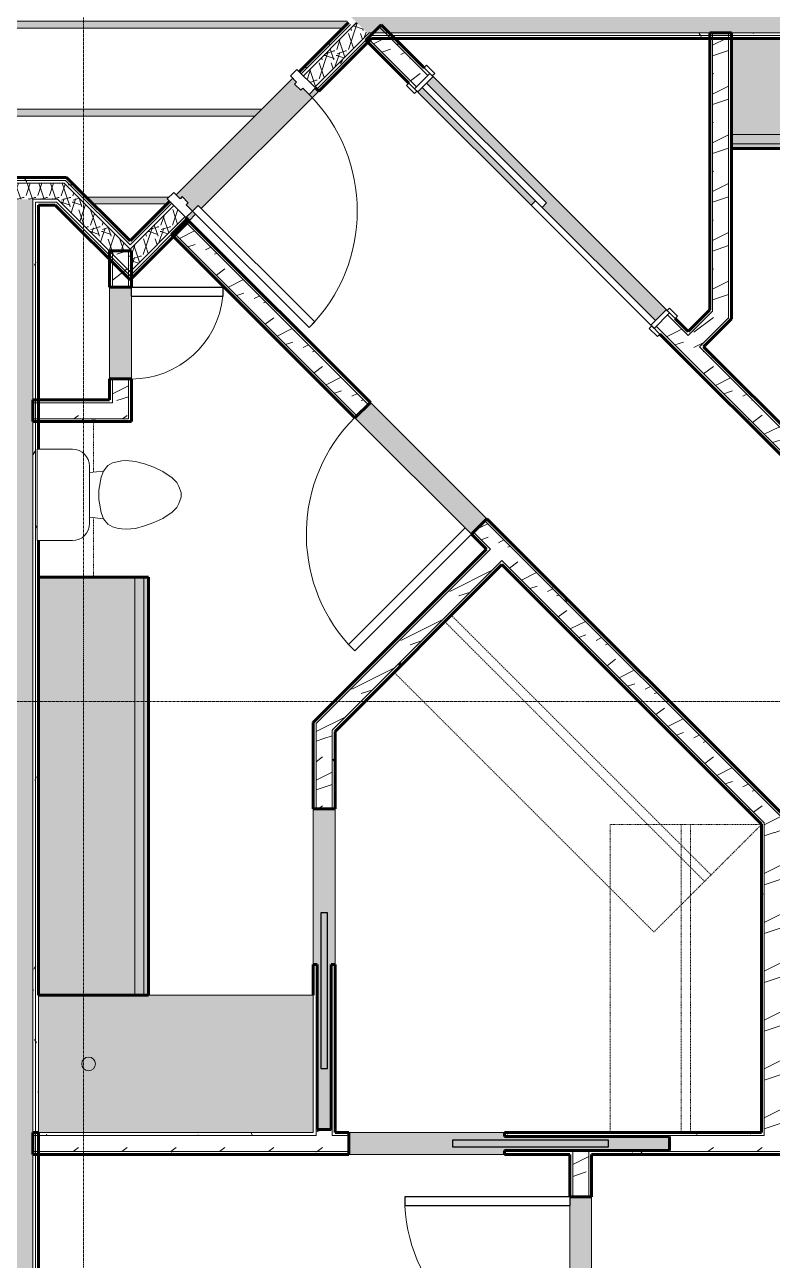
# Model space of a CAD drawing. Header units: inches. Extents: x -4061 to -1937, y 10959 to 12323.
# Drawn here: x -2513.1 to -2349.9, y 11413.1 to 11683 of the extents above; entities that cross this region are included whole.
import ezdxf

# ---------------------------------------------------------------- set-up
doc = ezdxf.new("R2010")
doc.units = ezdxf.units.IN
doc.header["$MEASUREMENT"] = 0
doc.linetypes.add('Dash', pattern=[0.25, 0.125, -0.125])
doc.linetypes.add('Grid Line 1_2_', pattern=[0.875, 0.5, -0.125, 0.125, -0.125])
for name, color, linetype, lineweight in [('0-1', 7, 'Continuous', 5), ('0-2', 250, 'Continuous', 9), ('A-DOOR', 31, 'Continuous', 18), ('A-DOOR-1', 250, 'Continuous', 9), ('A-DOOR-2', 50, 'Continuous', 30), ('A-DOOR-7', 31, 'Continuous', 30), ('A-DOOR-8', 31, 'Continuous', 9), ('A-DOOR-FRAM', 31, 'Continuous', 30), ('A-DOOR-FRAM-1', 50, 'Continuous', 30), ('A-WALL', 113, 'Continuous', 18), ('A-WALL-1', 8, 'Continuous', 5), ('A-WALL-2', 10, 'Continuous', 60), ('A-WALL-3', 7, 'Continuous', 18), ('A-WALL-PATT-1', 250, 'Continuous', 9), ('A-WALL-PATT-2', 55, 'Continuous', 9), ('A-WALL-PATT-6', 111, 'Continuous', 9), ('I-WALL', 2, 'Continuous', 18), ('I-WALL-1', 2, 'Continuous', 5), ('I-WALL-2', 2, 'Continuous', 60), ('P-SANR-FIXT-2', 250, 'Continuous', 9), ('P-SANR-FIXT-3', 53, 'Continuous', 9), ('Q-CASE-1', 53, 'Continuous', 9), ('Q-CASE-2', 10, 'Continuous', 60), ('Q-CASE-3', 250, 'Continuous', 9), ('Q-CASE-HDLN-1', 250, 'Dash', 9), ('S-BEAM', 12, 'Continuous', 9), ('S-GRID-1', 1, 'Grid Line 1_2_', 9)]:
    doc.layers.add(name, color=color, linetype=linetype, lineweight=lineweight)
pattern_1 = [(0, (0, 0), (20.48, 5.12), [0.845, -14.515, 0.845, -14.515, -81.92]), (0, (0, 0), (20.48, 5.12), [-30.72, 0.845, -29.875, 0.845, -14.515, -35.84]), (0, (0, 0), (20.48, 5.12), [-76.8, 0.845, -9.395, 0.845, -24.755]), (120, (7.68, 2.56), (-14.67405, 15.1762003), [0.845, -14.515, 0.845, -14.515, -81.92]), (120, (7.68, 2.56), (-14.67405, 15.1762003), [-30.72, 0.845, -29.875, 0.845, -14.515, -35.84]), (120, (7.68, 2.56), (-14.67405, 15.1762003), [-76.8, 0.845, -9.395, 0.845, -24.755]), (240, (10.24, 12.8), (-5.80595, -20.2962003), [0.845, -14.515, 0.845, -14.515, -81.92]), (240, (10.24, 12.8), (-5.80595, -20.2962003), [-30.72, 0.845, -29.875, 0.845, -14.515, -35.84]), (240, (10.24, 12.8), (-5.80595, -20.2962003), [-76.8, 0.845, -9.395, 0.845, -24.755])]
pattern_2 = [(216.87, (4.265, 10.662), (31.9871619, 21.32545714), [5.331, -47.981]), (206.565, (10.662, 7.464), (-10.662476, -10.6620098), [11.921, -11.921]), (198.435, (10.662, 2.132), (-21.32449365, -10.6625869), [6.744, -26.974])]
pattern_3 = [(161.57, (0.32, 0.32), (-2.560496185, -0.000537386), [0, -18.214, 2.022, 0]), (18.43, (-0.32, 0.32), (-2.560496185, 0.000537386), [0, -18.214, 2.022, 0]), (108.43, (0.32, 0.32), (1.27922091, -6.400876726), [6.07, -14.166]), (71.57, (-0.32, 0.32), (1.27922091, 6.400876726), [6.07, -14.166])]

# ---------------------------------------------------------------- blocks, each defined once
blk = doc.blocks.new('Single-Flush - 36_ x 84_-1372839-ENLARGED RCP - 2ND FLOOR PLAN - EAST')
at = {"layer": 'A-DOOR-1'}
blk.add_arc((18, 2.37), 36.07, 93.1789, 180, dxfattribs=at)
at = {"layer": 'A-DOOR-2'}
for p, q in [((16, 2.37), (16, 38.39)), ((18, 38.39), (16, 38.39)), ((18, 2.37), (18, 38.39)), ((18, 2.37), (16, 2.37))]:
    blk.add_line(p, q, dxfattribs=at)
blk = doc.blocks.new('Pocket_Door_2385 - 34_ x 80_-1722045-ENLARGED RCP - 2ND FLOOR PLAN - EAST')
at = {"layer": 'A-DOOR-2'}
for p, q in [((-39.67, 0.75), (-39.67, -0.75)), ((-5.67, 0.75), (-39.67, 0.75)), ((-5.67, -0.75), (-5.67, 0.75)), ((-39.67, -0.75), (-5.67, -0.75))]:
    blk.add_line(p, q, dxfattribs=at)
blk = doc.blocks.new('Single-Flush - 30_ x 80_ 3-2133775-ENLARGED RCP - 2ND FLOOR PLAN - EAST')
at = {"layer": 'A-DOOR-1'}
blk.add_arc((10, -2.37), 20.07, 180, 264.2799, dxfattribs=at)
at = {"layer": 'A-DOOR-2'}
for p, q in [((8, -2.37), (8, -22.34)), ((10, -2.37), (8, -2.37)), ((10, -2.37), (10, -22.34)), ((10, -22.34), (8, -22.34))]:
    blk.add_line(p, q, dxfattribs=at)
blk = doc.blocks.new('Bath Tub - Maestro - 60_x30_-1352617-ENLARGED RCP - 2ND FLOOR PLAN - EAST')
at = {"layer": 'P-SANR-FIXT-3'}
blk.add_hatch(color=256, dxfattribs=at).paths.add_polyline_path([(21, 0), (60, 0), (60, 30), (0, 30), (0, 0), (18.3, 0)], flags=0)
at = {"layer": 'P-SANR-FIXT-2'}
for p, q in [((0, 0), (0, 30)), ((0, 30), (60, 30)), ((60, 30), (60, 0)), ((60, 0), (0, 0))]:
    blk.add_line(p, q, dxfattribs=at)
for start, end in [(0, 180), (180, 360)]:
    blk.add_arc((10.94, 15), 1.5, start, end, dxfattribs=at)
blk = doc.blocks.new('Toilet-Domestic-3D - Toilet-Domestic-3D-1372870-ENLARGED RCP - 2ND FLOOR PLAN - EAST')
at = {"layer": 'P-SANR-FIXT-2'}
for p, q in [((-3.74, 10), (-2.74, 11)), ((-2.74, 11), (-1.87, 11.5)), ((-1.87, 11.5), (-0.5, 12)), ((-0.5, 12), (0.5, 12)), ((0.5, 12), (1.87, 11.5)), ((1.87, 11.5), (2.74, 11)), ((2.74, 11), (3.74, 10)), ((-5.13, 8), (-3.74, 10)), ((3.74, 10), (5.13, 8)), ((-6.79, 4), (-6.06, 6)), ((-6.06, 6), (-5.13, 8)), ((5.13, 8), (6.06, 6)), ((6.06, 6), (6.79, 4)), ((-7.33, 1.99), (-6.79, 4)), ((6.79, 4), (7.33, 1.99)), ((-7.5, 0), (-7.33, 1.99)), ((7.33, 1.99), (7.5, 0)), ((-7.41, -1), (-7.5, 0)), ((-7.24, -2), (-7.41, -1)), ((-6.97, -3), (-7.24, -2)), ((7.24, -2), (6.97, -3)), ((7.41, -1), (7.24, -2)), ((7.5, 0), (7.41, -1)), ((-6.4, -4), (-6.97, -3)), ((-5.21, -5), (-6.4, -4)), ((-3.84, -5.5), (-5.21, -5)), ((-4.86, -8.02), (-5.21, -5)), ((5.21, -5), (3.84, -5.5)), ((4.86, -8.02), (5.21, -5)), ((6.4, -4), (5.21, -5)), ((6.97, -3), (6.4, -4)), ((6.25, -8.02), (-6.25, -8.02)), ((-1, -6), (-3.84, -5.5)), ((1, -6), (-1, -6)), ((3.84, -5.5), (1, -6)), ((-9.98, -11.75), (-9.98, -19.48)), ((9.98, -19.48), (9.98, -11.75)), ((-9.98, -19.48), (9.98, -19.48))]:
    blk.add_line(p, q, dxfattribs=at)
for centre, start, end in [((-6.25, -11.75), 90, 180), ((6.25, -11.75), 0, 90)]:
    blk.add_arc(centre, 3.73, start, end, dxfattribs=at)
blk = doc.blocks.new('OD_CW_Upper Cabinet - OD_CW_Upper Cabinet-1867009-ENLARGED RCP - 2ND FLOOR PLAN - EAST')
at = {"layer": 'Q-CASE-HDLN-1'}
for p, q in [((0.74, 12), (13.78, 12)), ((23.7, 12), (34.74, 12))]:
    blk.add_line(p, q, dxfattribs=at)
blk = doc.blocks.new('OD_CW_Base Cabinet - OD_CW_Base Cabinet-1953906-ENLARGED RCP - 2ND FLOOR PLAN - EAST')
at = {"layer": 'Q-CASE-1'}
for points in [[(0.74, 3), (92.01, 3), (92.01, 24), (0.74, 24), (0.74, 5.7)], [(0.74, 1), (92.01, 1), (92.01, 3), (0.74, 3)], [(0.74, 1), (0.74, 0), (92.01, 0), (92.01, 1), (1.14, 1)]]:
    blk.add_hatch(color=256, dxfattribs=at).paths.add_polyline_path(points, flags=0)
at = {"layer": 'Q-CASE-2'}
for p, q in [((92.01, 24), (0.74, 24)), ((0.74, 24), (0.74, 0)), ((92.01, 0), (92.01, 24)), ((0.74, 0), (92.01, 0))]:
    blk.add_line(p, q, dxfattribs=at)
at = {"layer": 'Q-CASE-3'}
for p, q in [((0.74, 24), (0.74, 3)), ((0.74, 24), (92.01, 24)), ((92.01, 3), (92.01, 24)), ((0.74, 3), (92.01, 3)), ((92.01, 1), (92.01, 3)), ((0.74, 1), (92.01, 1)), ((0.74, 1), (92.01, 1)), ((0.74, 0), (92.01, 0)), ((92.01, 0), (92.01, 1))]:
    blk.add_line(p, q, dxfattribs=at)
blk = doc.blocks.new('Single-Flush - 36_ x 84_-1372824-ENLARGED RCP - 2ND FLOOR PLAN - EAST')
at = {"layer": 'A-DOOR-1'}
blk.add_arc((18, -2.37), 36.07, 180, 266.8211, dxfattribs=at)
at = {"layer": 'A-DOOR-2'}
for p, q in [((16, -2.37), (16, -38.39)), ((18, -2.37), (16, -2.37)), ((18, -2.37), (18, -38.39)), ((18, -38.39), (16, -38.39))]:
    blk.add_line(p, q, dxfattribs=at)
blk = doc.blocks.new('OD_CW_Closet - OD_CW_Closet-2068594-ENLARGED RCP - 2ND FLOOR PLAN - EAST')
at = {"layer": 'Q-CASE-HDLN-1'}
for p, q in [((80.94, -9.27), (80.94, 23.91)), ((0.74, 8.37), (80.94, 8.37)), ((0.74, 6.37), (80.94, 6.37)), ((0.74, -9.27), (80.94, -9.27))]:
    blk.add_line(p, q, dxfattribs=at)
blk = doc.blocks.new('OD_CW_Closet - OD_CW_Closet-2068562-ENLARGED RCP - 2ND FLOOR PLAN - EAST')
at = {"layer": 'Q-CASE-HDLN-1'}
for p, q in [((0.74, 24), (0.74, -9)), ((0.74, 8.5), (68.04, 8.5)), ((0.74, 6.5), (68.04, 6.5)), ((0.74, -9), (68.04, -9))]:
    blk.add_line(p, q, dxfattribs=at)
blk = doc.blocks.new('FOLDING_SLIDING CLOSET - 72_ x 80_-1372823-ENLARGED RCP - 2ND FLOOR PLAN - EAST')
at = {"layer": 'A-DOOR-1'}
for p, q in [((-36.25, 3), (-38.75, 3)), ((-38.75, 3), (-38.75, 2.25)), ((-36.25, 2.25), (-36.25, 3)), ((38.75, 3), (36.25, 3)), ((36.25, 3), (36.25, 2.25)), ((38.75, 2.25), (38.75, 3)), ((-38.75, 2.25), (-36.25, 2.25)), ((36.25, 2.25), (38.75, 2.25)), ((-36.25, -2.5), (-38.75, -2.5)), ((-38.75, -2.5), (-38.75, -3.25)), ((-36.25, -3.25), (-36.25, -2.5)), ((38.75, -2.5), (36.25, -2.5)), ((36.25, -2.5), (36.25, -3.25)), ((38.75, -3.25), (38.75, -2.5)), ((-38.75, -3.25), (-36.25, -3.25)), ((36.25, -3.25), (38.75, -3.25))]:
    blk.add_line(p, q, dxfattribs=at)
at = {"layer": 'A-DOOR-2'}
for p, q in [((1, 2.25), (-36, 2.25)), ((-36, 2.25), (-36, 0.875)), ((-36, 0.875), (1, 0.875)), ((36, 0.875), (-1, 0.875)), ((-1, 0.875), (-1, -0.5)), ((1, 0.875), (1, 2.25)), ((36, -0.5), (36, 0.875)), ((-1, -0.5), (36, -0.5))]:
    blk.add_line(p, q, dxfattribs=at)
at = {"layer": 'A-DOOR-FRAM-1'}
for p, q in [((-36, 2.25), (-37, 2.25)), ((-37, 2.25), (-37, -2.5)), ((-36, -2.5), (-36, 2.25)), ((36, 2.25), (36, -2.5)), ((37, 2.25), (36, 2.25)), ((37, -2.5), (37, 2.25)), ((-37, -2.5), (-36, -2.5)), ((36, -2.5), (37, -2.5))]:
    blk.add_line(p, q, dxfattribs=at)
blk = doc.blocks.new('OD_CW_Base Cabinet - OD_CW_Base Cabinet-1867076-ENLARGED RCP - 2ND FLOOR PLAN - EAST')
at = {"layer": 'Q-CASE-1'}
for points in [[(53.33, 3), (53.33, 24), (0.74, 24), (0.74, 3), (51.7, 3)], [(51.7, 1), (53.33, 1), (53.33, 3), (0.74, 3), (0.74, 1)], [(51.7, 0), (53.33, 0), (53.33, 1), (0.74, 1), (0.74, 0)]]:
    blk.add_hatch(color=256, dxfattribs=at).paths.add_polyline_path(points, flags=0)
at = {"layer": 'Q-CASE-2'}
for p, q in [((53.33, 24), (0.74, 24)), ((0.74, 24), (0.74, 0)), ((53.33, 0), (53.33, 24)), ((0.74, 0), (53.33, 0))]:
    blk.add_line(p, q, dxfattribs=at)
at = {"layer": 'Q-CASE-3'}
for p, q in [((0.74, 24), (0.74, 3)), ((0.74, 24), (53.33, 24)), ((53.33, 3), (53.33, 24)), ((0.74, 3), (0.74, 1)), ((0.74, 3), (53.33, 3)), ((53.33, 1), (53.33, 3)), ((0.74, 1), (0.74, 0)), ((0.74, 1), (53.33, 1)), ((0.74, 1), (53.33, 1)), ((0.74, 0), (53.33, 0)), ((53.33, 0), (53.33, 1))]:
    blk.add_line(p, q, dxfattribs=at)
blk = doc.blocks.new('CTR - 1st Phase - Unit Layouts_rvt-1-ENLARGED RCP - 2ND FLOOR PLAN - EAST')
at = {"layer": 'A-WALL-1'}
h = blk.add_hatch(color=256, dxfattribs=at)
h.paths.add_polyline_path([(-2375.44, 11618.36), (-2373.05, 11620.74), (-2423.96, 11671.65), (-2425.38, 11670.24), (-2399.21, 11644.08), (-2400.19, 11643.1), (-2375.7, 11618.62)], flags=0)
h.paths.add_polyline_path([(-2402.57, 11643.55), (-2401.6, 11644.52), (-2426.35, 11669.27), (-2427.32, 11668.29), (-2423.96, 11664.94)], flags=0)
for points in [[(-2494.59, 11605.67), (-2489.84, 11605.67), (-2489.84, 11625.67), (-2494.59, 11625.67), (-2494.59, 11624.54)], [(-2415.58, 11571.7), (-2412.22, 11575.06), (-2437.67, 11600.51), (-2441.03, 11597.15), (-2416.02, 11572.14)], [(-2449.25, 11441.72), (-2446.25, 11441.72), (-2446.25, 11477.72), (-2445.37, 11477.72), (-2445.37, 11511.72), (-2450.12, 11511.72), (-2450.12, 11477.72), (-2449.25, 11477.72), (-2449.25, 11451.3)], [(-2420.97, 11436.27), (-2408.37, 11436.27), (-2408.37, 11437.15), (-2372.37, 11437.15), (-2372.37, 11440.15), (-2408.37, 11440.15), (-2408.37, 11441.02), (-2442.37, 11441.02), (-2442.37, 11436.27), (-2430.51, 11436.27)], [(-2390, 11391.01), (-2389.37, 11391.01), (-2389.37, 11427.01), (-2394.12, 11427.01), (-2394.12, 11391.01), (-2393.5, 11391.01)]]:
    blk.add_hatch(color=256, dxfattribs=at).paths.add_polyline_path(points, flags=0)
at = {"layer": 'A-WALL-PATT-1'}
h = blk.add_hatch(dxfattribs=at)
h.set_pattern_fill('FP_1', color=256, style=0, pattern_type=2)
h.set_pattern_definition(pattern_1)
h.paths.add_polyline_path([(-2268.68, 11509.65), (-2267.79, 11509.65), (-2309.29, 11551.15), (-2309.73, 11550.71), (-2271.29, 11512.26)], flags=0)
h.paths.add_polyline_path([(-2335.19, 11576.16), (-2334.75, 11576.61), (-2375.26, 11617.12), (-2375.7, 11616.68), (-2345.98, 11586.95)], flags=0)
h.paths.add_polyline_path([(-2428.03, 11669), (-2427.59, 11669.44), (-2437.79, 11679.61), (-2438.22, 11679.19), (-2428.47, 11669.44)], flags=0)
h.paths.add_polyline_path([(-2438.14, 11679.99), (-2438.13, 11679.99), (-2438.19, 11680.05), (-2438.25, 11679.99), (-2438.19, 11679.99)], flags=0)
h = blk.add_hatch(dxfattribs=at)
h.set_pattern_fill('FP_1', color=256, style=0, pattern_type=2)
h.set_pattern_definition(pattern_1)
h.paths.add_polyline_path([(-2266.08, 11513.77), (-2300.36, 11548.05), (-2301.24, 11548.05), (-2266.97, 11513.77)], flags=0)
h.paths.add_polyline_path([(-2304.74, 11551.55), (-2303.86, 11551.55), (-2306.38, 11554.06), (-2306.82, 11553.62), (-2306.38, 11553.18)], flags=0)
h.paths.add_polyline_path([(-2332.27, 11579.08), (-2331.83, 11579.52), (-2335.15, 11582.85), (-2335.6, 11582.4), (-2332.72, 11579.52)], flags=0)
h.paths.add_polyline_path([(-2338.07, 11584.88), (-2337.63, 11585.32), (-2365.38, 11613.07), (-2365.83, 11612.63), (-2340.15, 11586.95)], flags=0)
h.paths.add_polyline_path([(-2368.3, 11615.11), (-2367.86, 11615.55), (-2372.34, 11620.03), (-2372.79, 11619.59), (-2368.74, 11615.55)], flags=0)
h.paths.add_polyline_path([(-2425.11, 11671.92), (-2424.67, 11672.36), (-2432.3, 11679.99), (-2433.18, 11679.99), (-2425.38, 11672.18)], flags=0)
h = blk.add_hatch(dxfattribs=at)
h.set_pattern_fill('FP_1', color=256, style=0, pattern_type=2)
h.set_pattern_definition(pattern_1)
h.paths.add_polyline_path([(-2363.59, 11620.7), (-2362.96, 11621.33), (-2362.96, 11679.99), (-2363.59, 11679.99), (-2363.59, 11624.54)], flags=0)
h = blk.add_hatch(dxfattribs=at)
h.set_pattern_fill('FP_1', color=256, style=0, pattern_type=2)
h.set_pattern_definition(pattern_1)
h.paths.add_polyline_path([(-2292.32, 11454.28), (-2292.32, 11455.16), (-2296.96, 11459.8), (-2297.4, 11459.36), (-2292.95, 11454.9)], flags=0)
h.paths.add_polyline_path([(-2341.24, 11503.2), (-2340.8, 11503.64), (-2412.22, 11575.06), (-2412.66, 11574.61), (-2341.68, 11503.64)], flags=0)
h.paths.add_polyline_path([(-2438.12, 11600.07), (-2437.67, 11600.51), (-2477.7, 11640.54), (-2478.15, 11640.1), (-2440.59, 11602.54)], flags=0)
h = blk.add_hatch(dxfattribs=at)
h.set_pattern_fill('FP_1', color=256, style=0, pattern_type=2)
h.set_pattern_definition(pattern_1)
h.paths.add_polyline_path([(-2296.45, 11452.57), (-2296.45, 11453.45), (-2299.88, 11456.88), (-2300.32, 11456.44), (-2296.96, 11453.08)], flags=0)
h.paths.add_polyline_path([(-2344.16, 11500.28), (-2343.72, 11500.72), (-2348.17, 11505.18), (-2348.17, 11504.29), (-2344.6, 11500.72)], flags=0)
h.paths.add_polyline_path([(-2351.67, 11507.79), (-2351.67, 11508.68), (-2408.95, 11565.95), (-2409.39, 11565.51), (-2352.3, 11508.42)], flags=0)
h.paths.add_polyline_path([(-2411.86, 11567.98), (-2411.42, 11568.43), (-2415.13, 11572.14), (-2415.58, 11571.7), (-2412.31, 11568.43)], flags=0)
h.paths.add_polyline_path([(-2441.03, 11597.15), (-2440.59, 11597.59), (-2480.62, 11637.62), (-2481.06, 11637.18), (-2441.47, 11597.59)], flags=0)
h = blk.add_hatch(dxfattribs=at)
h.set_pattern_fill('FP_1', color=256, style=0, pattern_type=2)
h.set_pattern_definition(pattern_1)
h.paths.add_polyline_path([(-2364.94, 11612.63), (-2358.84, 11618.73), (-2358.84, 11619.62), (-2365.38, 11613.07), (-2365.13, 11612.82)], flags=0)
h = blk.add_hatch(dxfattribs=at)
h.set_pattern_fill('FP_1', color=256, style=0, pattern_type=2)
h.set_pattern_definition(pattern_1)
h.paths.add_polyline_path([(-2491.82, 11596.3), (-2489.84, 11596.3), (-2489.84, 11596.92), (-2510.12, 11596.92), (-2510.12, 11596.3), (-2493.97, 11596.3)], flags=0)
h = blk.add_hatch(dxfattribs=at)
h.set_pattern_fill('FP_1', color=256, style=0, pattern_type=2)
h.set_pattern_definition(pattern_1)
h.paths.add_polyline_path([(-2446, 11528.02), (-2408.95, 11565.07), (-2409.39, 11565.51), (-2446, 11528.9), (-2446, 11528.64)], flags=0)
h = blk.add_hatch(dxfattribs=at)
h.set_pattern_fill('FP_1', color=256, style=0, pattern_type=2)
h.set_pattern_definition(pattern_1)
h.paths.add_polyline_path([(-2446, 11441.02), (-2445.37, 11441.02), (-2445.37, 11477.72), (-2446, 11477.72), (-2446, 11441.72)], flags=0)
h.paths.add_polyline_path([(-2446, 11511.72), (-2445.37, 11511.72), (-2445.37, 11528.64), (-2446, 11528.02), (-2446, 11524.52)], flags=0)
h = blk.add_hatch(dxfattribs=at)
h.set_pattern_fill('FP_1', color=256, style=0, pattern_type=2)
h.set_pattern_definition(pattern_1)
h.paths.add_polyline_path([(-2351.67, 11441.02), (-2351.67, 11507.79), (-2352.3, 11508.42), (-2352.3, 11441.02)], flags=0)
h = blk.add_hatch(dxfattribs=at)
h.set_pattern_fill('FP_1', color=256, style=0, pattern_type=2)
h.set_pattern_definition(pattern_1)
h.paths.add_polyline_path([(-2297.07, 11440.4), (-2297.07, 11441.02), (-2348.17, 11441.02), (-2348.17, 11440.4), (-2307.87, 11440.4)], flags=0)
h.paths.add_polyline_path([(-2394.12, 11440.4), (-2351.67, 11440.4), (-2351.67, 11441.02), (-2408.37, 11441.02), (-2408.37, 11440.4)], flags=0)
h.paths.add_polyline_path([(-2489.12, 11440.4), (-2449.5, 11440.4), (-2449.5, 11441.02), (-2510.12, 11441.02), (-2510.12, 11440.4), (-2491.82, 11440.4)], flags=0)
h.paths.add_polyline_path([(-2442.37, 11440.4), (-2442.37, 11441.02), (-2446, 11441.02), (-2446, 11440.4), (-2445.36, 11440.4)], flags=0)
h = blk.add_hatch(dxfattribs=at)
h.set_pattern_fill('FP_1', color=256, style=0, pattern_type=2)
h.set_pattern_definition(pattern_1)
h.paths.add_polyline_path([(-2307.87, 11436.27), (-2297.07, 11436.27), (-2297.07, 11436.9), (-2390, 11436.9), (-2390, 11436.27), (-2308.64, 11436.27)], flags=0)
h.paths.add_polyline_path([(-2394.12, 11436.27), (-2393.5, 11436.27), (-2393.5, 11436.9), (-2408.37, 11436.9), (-2408.37, 11436.27)], flags=0)
h.paths.add_polyline_path([(-2510.12, 11436.27), (-2442.37, 11436.27), (-2442.37, 11436.9), (-2510.12, 11436.89), (-2510.12, 11436.62)], flags=0)
h = blk.add_hatch(dxfattribs=at)
h.set_pattern_fill('FP_1', color=256, style=0, pattern_type=2)
h.set_pattern_definition(pattern_1)
h.paths.add_polyline_path([(-2393.5, 11255.64), (-2393.5, 11391.01), (-2394.12, 11391.01), (-2394.12, 11255.64)], flags=0)
h.paths.add_polyline_path([(-2394.12, 11427.01), (-2393.5, 11427.01), (-2393.5, 11436.27), (-2394.12, 11436.27)], flags=0)
h = blk.add_hatch(dxfattribs=at)
h.set_pattern_fill('FP_1', color=256, style=0, pattern_type=2)
h.set_pattern_definition(pattern_1)
h.paths.add_polyline_path([(-2389.37, 11255.64), (-2389.37, 11391.01), (-2390, 11391.01), (-2390, 11255.64)], flags=0)
h.paths.add_polyline_path([(-2390, 11427.01), (-2389.37, 11427.01), (-2389.37, 11436.27), (-2390, 11436.27)], flags=0)
at = {"layer": 'A-WALL-PATT-2'}
h = blk.add_hatch(dxfattribs=at)
h.set_pattern_fill('FP_2', color=256, style=0, pattern_type=2)
h.set_pattern_definition(pattern_2)
h.paths.add_polyline_path([(-2267.79, 11513.15), (-2266.34, 11513.15), (-2306.82, 11553.62), (-2309.29, 11551.15), (-2271.29, 11513.15), (-2268.68, 11513.15)], flags=0)
h.paths.add_polyline_path([(-2334.75, 11576.61), (-2332.27, 11579.08), (-2372.79, 11619.59), (-2375.26, 11617.12), (-2345.1, 11586.95)], flags=0)
h.paths.add_polyline_path([(-2427.59, 11669.44), (-2425.11, 11671.92), (-2433.18, 11679.99), (-2437.2, 11679.99), (-2437.67, 11680.57), (-2438.19, 11680.05), (-2427.85, 11669.71)], flags=0)
h = blk.add_hatch(dxfattribs=at)
h.set_pattern_fill('FP_2', color=256, style=0, pattern_type=2)
h.set_pattern_definition(pattern_2)
h.paths.add_polyline_path([(-2362.96, 11620.44), (-2359.46, 11623.94), (-2359.46, 11679.99), (-2362.96, 11679.99), (-2362.96, 11620.7)], flags=0)
h = blk.add_hatch(dxfattribs=at)
h.set_pattern_fill('FP_2', color=256, style=0, pattern_type=2)
h.set_pattern_definition(pattern_2)
h.paths.add_polyline_path([(-2292.95, 11449.95), (-2292.95, 11454.9), (-2297.4, 11459.36), (-2299.88, 11456.88), (-2295.56, 11452.57)], flags=0)
h.paths.add_polyline_path([(-2343.72, 11500.72), (-2341.24, 11503.2), (-2412.66, 11574.61), (-2415.13, 11572.14), (-2344.16, 11501.16)], flags=0)
h.paths.add_polyline_path([(-2440.59, 11597.59), (-2438.12, 11600.07), (-2478.15, 11640.1), (-2480.62, 11637.62), (-2449.82, 11606.82)], flags=0)
h = blk.add_hatch(dxfattribs=at)
h.set_pattern_fill('FP_2', color=256, style=0, pattern_type=2)
h.set_pattern_definition(pattern_2)
h.paths.add_polyline_path([(-2493.88, 11600.42), (-2490.47, 11600.42), (-2490.47, 11605.67), (-2493.97, 11605.67), (-2493.97, 11600.42)], flags=0)
h.paths.add_polyline_path([(-2491.82, 11625.67), (-2490.47, 11625.67), (-2490.47, 11633.61), (-2492.28, 11633.61), (-2493.97, 11631.92), (-2493.97, 11625.67), (-2493.48, 11625.67)], flags=0)
h = blk.add_hatch(dxfattribs=at)
h.set_pattern_fill('FP_2', color=256, style=0, pattern_type=2)
h.set_pattern_definition(pattern_2)
h.paths.add_polyline_path([(-2365.83, 11612.63), (-2359.46, 11618.99), (-2359.46, 11623.94), (-2368.3, 11615.11), (-2366.27, 11613.07)], flags=0)
h = blk.add_hatch(dxfattribs=at)
h.set_pattern_fill('FP_2', color=256, style=0, pattern_type=2)
h.set_pattern_definition(pattern_2)
h.paths.add_polyline_path([(-2498.97, 11596.92), (-2490.47, 11596.92), (-2490.47, 11600.42), (-2510.12, 11600.42), (-2510.12, 11596.92)], flags=0)
h = blk.add_hatch(dxfattribs=at)
h.set_pattern_fill('FP_2', color=256, style=0, pattern_type=2)
h.set_pattern_definition(pattern_2)
h.paths.add_polyline_path([(-2449.5, 11525.4), (-2408.95, 11565.95), (-2411.42, 11568.43), (-2449.5, 11530.35), (-2449.5, 11528.02)], flags=0)
h = blk.add_hatch(dxfattribs=at)
h.set_pattern_fill('FP_2', color=256, style=0, pattern_type=2)
h.set_pattern_definition(pattern_2)
h.paths.add_polyline_path([(-2446.25, 11440.4), (-2446, 11440.4), (-2446, 11477.72), (-2446.25, 11477.72), (-2446.25, 11441.72), (-2449.25, 11441.72), (-2449.25, 11477.72), (-2449.5, 11477.72), (-2449.5, 11440.4), (-2449.25, 11440.4)], flags=0)
h.paths.add_polyline_path([(-2446, 11511.72), (-2446, 11528.9), (-2449.5, 11525.4), (-2449.5, 11511.72), (-2446.25, 11511.72)], flags=0)
h = blk.add_hatch(dxfattribs=at)
h.set_pattern_fill('FP_2', color=256, style=0, pattern_type=2)
h.set_pattern_definition(pattern_2)
h.paths.add_polyline_path([(-2348.17, 11440.4), (-2348.17, 11505.18), (-2351.67, 11508.68), (-2351.67, 11440.4)], flags=0)
h = blk.add_hatch(dxfattribs=at)
h.set_pattern_fill('FP_2', color=256, style=0, pattern_type=2)
h.set_pattern_definition(pattern_2)
h.paths.add_polyline_path([(-2297.07, 11436.9), (-2296.45, 11436.9), (-2296.45, 11440.4), (-2408.37, 11440.4), (-2408.37, 11440.15), (-2372.37, 11440.15), (-2372.37, 11437.15), (-2408.37, 11437.15), (-2408.37, 11436.9), (-2307.87, 11436.9)], flags=0)
h.paths.add_polyline_path([(-2450.12, 11436.9), (-2442.37, 11436.9), (-2442.37, 11440.4), (-2510.12, 11440.4), (-2510.12, 11436.9), (-2489.12, 11436.9)], flags=0)
h = blk.add_hatch(dxfattribs=at)
h.set_pattern_fill('FP_2', color=256, style=0, pattern_type=2)
h.set_pattern_definition(pattern_2)
h.paths.add_polyline_path([(-2390, 11255.64), (-2390, 11391.01), (-2393.5, 11391.01), (-2393.5, 11255.64)], flags=0)
h.paths.add_polyline_path([(-2390, 11427.01), (-2390, 11436.9), (-2393.5, 11436.9), (-2393.5, 11427.01)], flags=0)
at = {"layer": 'A-WALL-2'}
for p, q in [((-2438.64, 11679.61), (-2435.28, 11682.97)), ((-2435.28, 11682.97), (-2425.91, 11673.6)), ((-2429.27, 11670.24), (-2438.64, 11679.61)), ((-2363.59, 11620.7), (-2363.59, 11681.24)), ((-2363.59, 11681.24), (-2358.84, 11681.24)), ((-2358.84, 11681.24), (-2358.84, 11679.99)), ((-2358.84, 11655.99), (-2358.84, 11625.45)), ((-2481.06, 11637.18), (-2477.7, 11640.54)), ((-2477.7, 11640.54), (-2437.67, 11600.51)), ((-2441.03, 11597.15), (-2481.06, 11637.18)), ((-2494.59, 11625.67), (-2494.59, 11633.61)), ((-2494.59, 11633.61), (-2489.84, 11633.61)), ((-2489.84, 11633.61), (-2489.84, 11625.67)), ((-2489.84, 11625.67), (-2494.59, 11625.67)), ((-2358.84, 11625.45), (-2358.84, 11619.62)), ((-2368.3, 11615.99), (-2363.59, 11620.7)), ((-2371.11, 11618.8), (-2368.3, 11615.99)), ((-2358.84, 11618.73), (-2364.94, 11612.63)), ((-2358.84, 11619.62), (-2358.84, 11618.73)), ((-2335.19, 11576.16), (-2374.47, 11615.44)), ((-2364.94, 11612.63), (-2338.07, 11585.76)), ((-2494.59, 11601.05), (-2494.59, 11605.67)), ((-2494.59, 11605.67), (-2489.84, 11605.67)), ((-2489.84, 11605.67), (-2489.84, 11601.05)), ((-2511.37, 11596.3), (-2511.37, 11601.05)), ((-2511.37, 11601.05), (-2494.59, 11601.05)), ((-2489.84, 11601.05), (-2489.84, 11596.92)), ((-2437.67, 11600.51), (-2441.03, 11597.15)), ((-2489.84, 11596.3), (-2511.37, 11596.3)), ((-2489.84, 11596.92), (-2489.84, 11596.3)), ((-2415.58, 11571.7), (-2412.22, 11575.06)), ((-2412.22, 11575.06), (-2342.04, 11504.88)), ((-2412.31, 11568.43), (-2415.58, 11571.7)), ((-2450.12, 11530.61), (-2412.31, 11568.43)), ((-2408.95, 11565.07), (-2445.37, 11528.64)), ((-2352.3, 11508.42), (-2408.95, 11565.07)), ((-2450.12, 11529.73), (-2450.12, 11530.61)), ((-2450.12, 11523.89), (-2450.12, 11529.73)), ((-2445.37, 11528.64), (-2445.37, 11511.72)), ((-2450.12, 11511.72), (-2450.12, 11523.89)), ((-2445.37, 11511.72), (-2450.12, 11511.72)), ((-2352.3, 11441.02), (-2352.3, 11508.42)), ((-2450.12, 11471.02), (-2450.12, 11477.72)), ((-2450.12, 11477.72), (-2449.25, 11477.72)), ((-2449.25, 11477.72), (-2449.25, 11441.72)), ((-2446.25, 11441.72), (-2446.25, 11477.72)), ((-2446.25, 11477.72), (-2445.37, 11477.72)), ((-2445.37, 11477.72), (-2445.37, 11441.02)), ((-2511.37, 11436.27), (-2511.37, 11441.02)), ((-2511.37, 11441.02), (-2510.12, 11441.02)), ((-2449.25, 11441.72), (-2446.25, 11441.72)), ((-2445.37, 11441.02), (-2442.37, 11441.02)), ((-2442.37, 11441.02), (-2442.37, 11436.27)), ((-2408.37, 11440.15), (-2408.37, 11441.02)), ((-2408.37, 11441.02), (-2352.3, 11441.02)), ((-2372.37, 11440.15), (-2408.37, 11440.15)), ((-2372.37, 11437.15), (-2372.37, 11440.15)), ((-2408.37, 11436.27), (-2408.37, 11437.15)), ((-2408.37, 11437.15), (-2372.37, 11437.15)), ((-2442.37, 11436.27), (-2511.37, 11436.27)), ((-2394.12, 11436.27), (-2408.37, 11436.27)), ((-2394.12, 11427.01), (-2394.12, 11436.27)), ((-2389.37, 11436.27), (-2389.37, 11427.01)), ((-2297.07, 11436.27), (-2389.37, 11436.27)), ((-2389.37, 11427.01), (-2394.12, 11427.01))]:
    blk.add_line(p, q, dxfattribs=at)
at = {"layer": 'A-WALL-3'}
for p, q in [((-2435.72, 11682.53), (-2425.11, 11671.92)), ((-2438.19, 11680.05), (-2427.59, 11669.44)), ((-2362.96, 11681.24), (-2362.96, 11621.33)), ((-2359.46, 11681.24), (-2359.46, 11624.83)), ((-2373.05, 11620.74), (-2423.96, 11671.65)), ((-2427.32, 11668.29), (-2402.57, 11643.55)), ((-2478.15, 11640.1), (-2438.12, 11600.07)), ((-2480.62, 11637.62), (-2440.59, 11597.59)), ((-2493.97, 11625.67), (-2493.97, 11633.61)), ((-2490.47, 11625.67), (-2490.47, 11633.61)), ((-2494.59, 11625.67), (-2494.59, 11605.67)), ((-2489.84, 11605.67), (-2489.84, 11625.67)), ((-2359.46, 11623.94), (-2359.46, 11624.83)), ((-2359.46, 11618.99), (-2359.46, 11623.94)), ((-2362.96, 11620.44), (-2367.86, 11615.55)), ((-2362.96, 11620.44), (-2362.96, 11621.33)), ((-2372.79, 11619.59), (-2368.3, 11615.11)), ((-2359.46, 11618.99), (-2365.38, 11613.07)), ((-2375.26, 11617.12), (-2334.75, 11576.61)), ((-2368.3, 11615.11), (-2367.86, 11615.55)), ((-2365.83, 11612.63), (-2365.38, 11613.07)), ((-2365.83, 11612.63), (-2338.07, 11584.88)), ((-2493.97, 11601.05), (-2493.97, 11605.67)), ((-2490.47, 11601.05), (-2490.47, 11605.67)), ((-2493.97, 11600.42), (-2493.97, 11601.05)), ((-2490.47, 11600.42), (-2490.47, 11601.05)), ((-2511.37, 11600.42), (-2493.97, 11600.42)), ((-2490.47, 11596.92), (-2490.47, 11600.42)), ((-2412.22, 11575.06), (-2437.67, 11600.51)), ((-2511.37, 11596.92), (-2490.47, 11596.92)), ((-2441.03, 11597.15), (-2415.58, 11571.7)), ((-2412.66, 11574.61), (-2341.24, 11503.2)), ((-2415.13, 11572.14), (-2411.42, 11568.43)), ((-2411.86, 11567.98), (-2449.5, 11530.35)), ((-2411.86, 11567.98), (-2411.42, 11568.43)), ((-2409.39, 11565.51), (-2408.95, 11565.95)), ((-2408.95, 11565.95), (-2351.67, 11508.68)), ((-2409.39, 11565.51), (-2446, 11528.9)), ((-2449.5, 11530.35), (-2449.5, 11525.4)), ((-2446, 11528.9), (-2446, 11528.02)), ((-2446, 11528.02), (-2446, 11511.72)), ((-2449.5, 11525.4), (-2449.5, 11524.52)), ((-2449.5, 11524.52), (-2449.5, 11511.72)), ((-2450.12, 11511.72), (-2450.12, 11477.72)), ((-2445.37, 11477.72), (-2445.37, 11511.72)), ((-2351.67, 11507.79), (-2351.67, 11508.68)), ((-2351.67, 11441.02), (-2351.67, 11507.79)), ((-2449.5, 11477.72), (-2449.5, 11441.02)), ((-2446, 11477.72), (-2446, 11441.02)), ((-2511.37, 11440.4), (-2449.5, 11440.4)), ((-2449.5, 11440.4), (-2449.5, 11441.02)), ((-2446, 11440.4), (-2446, 11441.02)), ((-2446, 11440.4), (-2442.37, 11440.4)), ((-2408.37, 11441.02), (-2442.37, 11441.02)), ((-2408.37, 11440.4), (-2351.67, 11440.4)), ((-2351.67, 11440.4), (-2351.67, 11441.02)), ((-2511.37, 11436.9), (-2442.37, 11436.9)), ((-2408.37, 11436.9), (-2393.5, 11436.9)), ((-2393.5, 11436.27), (-2393.5, 11436.9)), ((-2390, 11436.27), (-2390, 11436.9)), ((-2390, 11436.9), (-2297.07, 11436.9)), ((-2442.37, 11436.27), (-2408.37, 11436.27)), ((-2393.5, 11436.27), (-2393.5, 11427.01)), ((-2390, 11436.27), (-2390, 11427.01)), ((-2394.12, 11427.01), (-2394.12, 11391.01)), ((-2389.37, 11391.01), (-2389.37, 11427.01))]:
    blk.add_line(p, q, dxfattribs=at)
at = {"layer": '0-2'}
for name, p in [('OD_CW_Base Cabinet - OD_CW_Base Cabinet-1867076-ENLARGED RCP - 2ND FLOOR PLAN - EAST', (-2359.58, 11655.99)), ('Bath Tub - Maestro - 60_x30_-1352617-ENLARGED RCP - 2ND FLOOR PLAN - EAST', (-2510.12, 11441.02))]:
    blk.add_blockref(name, p, dxfattribs=at)
for name, p, rotation in [('FOLDING_SLIDING CLOSET - 72_ x 80_-1372823-ENLARGED RCP - 2ND FLOOR PLAN - EAST', (-2400.28, 11644.43), 134.9999999998366), ('Single-Flush - 30_ x 80_ 3-2133775-ENLARGED RCP - 2ND FLOOR PLAN - EAST', (-2492.22, 11615.67), 90), ('OD_CW_Upper Cabinet - OD_CW_Upper Cabinet-1867009-ENLARGED RCP - 2ND FLOOR PLAN - EAST', (-2486.12, 11561.56), 90.00000000000087), ('Single-Flush - 36_ x 84_-1372824-ENLARGED RCP - 2ND FLOOR PLAN - EAST', (-2426.63, 11586.1), 314.9999999998498), ('Toilet-Domestic-3D - Toilet-Domestic-3D-1372870-ENLARGED RCP - 2ND FLOOR PLAN - EAST', (-2490.95, 11580.3), 269.9999999999918), ('OD_CW_Closet - OD_CW_Closet-2068594-ENLARGED RCP - 2ND FLOOR PLAN - EAST', (-2426.44, 11548.62), 314.9999999999441), ('OD_CW_Base Cabinet - OD_CW_Base Cabinet-1953906-ENLARGED RCP - 2ND FLOOR PLAN - EAST', (-2486.12, 11470.29), 89.99999999999835), ('OD_CW_Closet - OD_CW_Closet-2068562-ENLARGED RCP - 2ND FLOOR PLAN - EAST', (-2376.3, 11509.07), 269.9999999999413), ('Pocket_Door_2385 - 34_ x 80_-1722045-ENLARGED RCP - 2ND FLOOR PLAN - EAST', (-2447.75, 11494.72), 89.99999999999787), ('Pocket_Door_2385 - 34_ x 80_-1722045-ENLARGED RCP - 2ND FLOOR PLAN - EAST', (-2425.37, 11438.65), 180), ('Single-Flush - 36_ x 84_-1372839-ENLARGED RCP - 2ND FLOOR PLAN - EAST', (-2391.75, 11409.01), 89.99999999998862)]:
    blk.add_blockref(name, p, dxfattribs=dict(at, rotation=rotation))
blk = doc.blocks.new('CTR - 1st Phase - Shell_rvt-1-ENLARGED RCP - 2ND FLOOR PLAN - EAST')
at = {"layer": 'S-GRID-1'}
for p, q in [((-2500.32, 10958.72), (-2500.32, 12290.35)), ((-1936.83, 11535.19), (-4027.88, 11535.19))]:
    blk.add_line(p, q, dxfattribs=at)
blk = doc.blocks.new('Dimension Lumber - 2x10-2069433-ENLARGED RCP - 2ND FLOOR PLAN - EAST')
at = {"layer": 'S-BEAM'}
blk.add_hatch(color=256, dxfattribs=at).paths.add_polyline_path([(-95, 0.75), (-96.22, -0.46), (-95.93, -0.75), (97.52, -0.75), (97.52, 0.75), (-92.82, 0.75)], flags=0)
for p, q in [((-95, 0.75), (97.52, 0.75)), ((97.52, -0.75), (97.52, 0.75)), ((-95.93, -0.75), (97.52, -0.75))]:
    blk.add_line(p, q, dxfattribs=at)
blk = doc.blocks.new('Dimension Lumber - 2x10-2069434-ENLARGED RCP - 2ND FLOOR PLAN - EAST')
at = {"layer": 'S-BEAM'}
blk.add_hatch(color=256, dxfattribs=at).paths.add_polyline_path([(87.92, 0.75), (-85.4, 0.75), (-86.9, -0.75), (87.92, -0.75)], flags=0)
for p, q in [((-85.4, 0.75), (87.92, 0.75)), ((87.92, -0.75), (87.92, 0.75)), ((-86.9, -0.75), (87.92, -0.75))]:
    blk.add_line(p, q, dxfattribs=at)
blk = doc.blocks.new('Dimension Lumber - 2x10-2069435-ENLARGED RCP - 2ND FLOOR PLAN - EAST')
at = {"layer": 'S-BEAM'}
blk.add_hatch(color=256, dxfattribs=at).paths.add_polyline_path([(8.08, 0.75), (-8.08, 0.75), (-8.66, 0.17), (-8.13, -0.36), (-8.52, -0.75), (9.58, -0.75), (8.73, 0.1)], flags=0)
for p, q in [((-8.08, 0.75), (8.08, 0.75)), ((-8.52, -0.75), (9.58, -0.75))]:
    blk.add_line(p, q, dxfattribs=at)
blk = doc.blocks.new('HOLLOW METAL - UNIT DOOR-1759144-ENLARGED RCP - 2ND FLOOR PLAN - EAST')
at = {"layer": 'A-DOOR-7'}
for p, q in [((18, 38.25), (16.25, 38.25)), ((16.25, 38.25), (16.25, 2.25)), ((18, 2.25), (18, 38.25)), ((16.25, 2.25), (18, 2.25))]:
    blk.add_line(p, q, dxfattribs=at)
at = {"layer": 'A-DOOR-8'}
blk.add_arc((18, 2.25), 36, 90, 180, dxfattribs=at)
at = {"layer": 'A-DOOR-FRAM'}
for p, q in [((-18, 2.25), (-20, 2.25)), ((-20, 2.25), (-20, -3.5)), ((-18, 0.3125), (-18, 2.25)), ((-17.375, 0.3125), (-18, 0.3125)), ((-17.375, -1.5625), (-17.375, 0.3125)), ((18, 0.3125), (17.375, 0.3125)), ((17.375, 0.3125), (17.375, -1.5625)), ((18, 2.25), (18, 0.3125)), ((20, 2.25), (18, 2.25)), ((20, -3.5), (20, 2.25)), ((-18, -3.5), (-18, -1.5625)), ((-18, -1.5625), (-17.375, -1.5625)), ((17.375, -1.5625), (18, -1.5625)), ((18, -1.5625), (18, -3.5)), ((-20, -3.5), (-18, -3.5)), ((18, -3.5), (20, -3.5))]:
    blk.add_line(p, q, dxfattribs=at)

msp = doc.modelspace()

# ---------------------------------------------------------------- hatches: boundary and pattern name
at = {"layer": 'A-WALL-PATT-6'}
h = msp.add_hatch(dxfattribs=at)
h.set_pattern_fill('FP_4', color=256, style=0, pattern_type=2)
h.set_pattern_definition(pattern_3)
h.paths.add_polyline_path([(-2076.17, 11681.24), (-2076.17, 11684.74), (-2441.95, 11684.74), (-2438.45, 11681.24), (-2123.92, 11681.24)], flags=0)
h = msp.add_hatch(dxfattribs=at)
h.set_pattern_fill('FP_1', color=256, style=0, pattern_type=2)
h.set_pattern_definition(pattern_1)
h.paths.add_polyline_path([(-2490.13, 11634.88), (-2481.02, 11643.98), (-2481.46, 11644.43), (-2490.57, 11635.32)], flags=0)
h.paths.add_polyline_path([(-2452.74, 11672.27), (-2441.99, 11683.01), (-2442.44, 11683.45), (-2453.18, 11672.71)], flags=0)
h = msp.add_hatch(dxfattribs=at)
h.set_pattern_fill('FP_1', color=256, style=0, pattern_type=2)
h.set_pattern_definition(pattern_1)
h.paths.add_polyline_path([(-2490.13, 11634), (-2480.58, 11643.54), (-2481.02, 11643.98), (-2490.57, 11634.44)], flags=0)
h.paths.add_polyline_path([(-2452.29, 11671.83), (-2441.13, 11683.03), (-2441.55, 11683.45), (-2452.74, 11672.27), (-2452.43, 11671.96)], flags=0)
h = msp.add_hatch(dxfattribs=at)
h.set_pattern_fill('FP_4', color=256, style=0, pattern_type=2)
h.set_pattern_definition(pattern_3)
h.paths.add_polyline_path([(-2490.13, 11629.05), (-2478.1, 11641.07), (-2480.58, 11643.54), (-2490.51, 11633.61), (-2490.47, 11633.61), (-2490.47, 11629.39)], flags=0)
h.paths.add_polyline_path([(-2449.82, 11669.35), (-2437.93, 11681.24), (-2438.45, 11681.24), (-2440.67, 11683.45), (-2452.29, 11671.83)], flags=0)
h = msp.add_hatch(dxfattribs=at)
h.set_pattern_fill('FP_1', color=256, style=0, pattern_type=2)
h.set_pattern_definition(pattern_1)
h.paths.add_polyline_path([(-2490.13, 11628.16), (-2477.66, 11640.63), (-2478.1, 11641.07), (-2490.13, 11629.05)], flags=0)
h.paths.add_polyline_path([(-2449.38, 11668.91), (-2437.67, 11680.61), (-2438.56, 11680.61), (-2449.82, 11669.35), (-2449.64, 11669.18)], flags=0)
h = msp.add_hatch(dxfattribs=at)
h.set_pattern_fill('FP_1', color=256, style=0, pattern_type=2)
h.set_pattern_definition(pattern_1)
h.paths.add_polyline_path([(-2490.13, 11627.28), (-2480.64, 11636.76), (-2481.06, 11637.18), (-2477.7, 11640.54), (-2477.28, 11640.12), (-2477.22, 11640.18), (-2477.66, 11640.63), (-2490.13, 11628.16)], flags=0)
h.paths.add_polyline_path([(-2448.94, 11668.47), (-2437.77, 11679.63), (-2438.13, 11679.99), (-2438.3, 11679.99), (-2449.38, 11668.91)], flags=0)
h = msp.add_hatch(dxfattribs=at)
h.set_pattern_fill('FP_1', color=256, style=0, pattern_type=2)
h.set_pattern_definition(pattern_1)
h.paths.add_polyline_path([(-2278.27, 11680.61), (-2076.17, 11680.61), (-2076.17, 11681.24), (-2437.93, 11681.24), (-2438.56, 11680.61), (-2298.22, 11680.61)], flags=0)
h = msp.add_hatch(dxfattribs=at)
h.set_pattern_fill('FP_1', color=256, style=0, pattern_type=2)
h.set_pattern_definition(pattern_1)
h.paths.add_polyline_path([(-2223.79, 11679.99), (-2076.17, 11679.99), (-2076.17, 11680.61), (-2437.67, 11680.61), (-2438.3, 11679.99), (-2438.25, 11679.99), (-2437.65, 11680.59), (-2437.2, 11679.99), (-2246.56, 11679.99)], flags=0)
h = msp.add_hatch(dxfattribs=at)
h.set_pattern_fill('FP_1', color=256, style=0, pattern_type=2)
h.set_pattern_definition(pattern_1)
h.paths.add_polyline_path([(-2503.35, 11648.99), (-2503.97, 11649.61), (-2650.52, 11649.61), (-2650.52, 11648.99), (-2503.36, 11648.99)], flags=0)
h = msp.add_hatch(dxfattribs=at)
h.set_pattern_fill('FP_1', color=256, style=0, pattern_type=2)
h.set_pattern_definition(pattern_1)
h.paths.add_polyline_path([(-2514.87, 11648.36), (-2503.61, 11648.36), (-2504.23, 11648.99), (-2649.9, 11648.99), (-2649.9, 11648.36), (-2522.48, 11648.36)], flags=0)
h = msp.add_hatch(dxfattribs=at)
h.set_pattern_fill('FP_4', color=256, style=0, pattern_type=2)
h.set_pattern_definition(pattern_3)
h.paths.add_polyline_path([(-2504.23, 11644.86), (-2500.99, 11644.86), (-2504.49, 11648.36), (-2649.27, 11648.36), (-2649.27, 11644.86), (-2504.49, 11644.86)], flags=0)
h = msp.add_hatch(dxfattribs=at)
h.set_pattern_fill('FP_1', color=256, style=0, pattern_type=2)
h.set_pattern_definition(pattern_1)
h.paths.add_polyline_path([(-2490.57, 11634.44), (-2490.13, 11634.88), (-2503.61, 11648.36), (-2504.49, 11648.36), (-2490.59, 11634.46)], flags=0)
h = msp.add_hatch(dxfattribs=at)
h.set_pattern_fill('FP_1', color=256, style=0, pattern_type=2)
h.set_pattern_definition(pattern_1)
h.paths.add_polyline_path([(-2490.57, 11635.32), (-2490.13, 11635.76), (-2503.36, 11648.99), (-2504.23, 11648.99), (-2490.59, 11635.35)], flags=0)
h = msp.add_hatch(dxfattribs=at)
h.set_pattern_fill('FP_1', color=256, style=0, pattern_type=2)
h.set_pattern_definition(pattern_1)
h.paths.add_polyline_path([(-2522.48, 11644.24), (-2514.87, 11644.24), (-2514.87, 11644.86), (-2645.77, 11644.86), (-2645.77, 11644.24), (-2532.63, 11644.24)], flags=0)
h.paths.add_polyline_path([(-2506.2, 11644.24), (-2505.32, 11644.24), (-2505.94, 11644.86), (-2511.37, 11644.86), (-2511.37, 11644.24), (-2506.46, 11644.24)], flags=0)
h = msp.add_hatch(dxfattribs=at)
h.set_pattern_fill('FP_1', color=256, style=0, pattern_type=2)
h.set_pattern_definition(pattern_1)
h.paths.add_polyline_path([(-2522.48, 11643.61), (-2515.5, 11643.61), (-2515.5, 11644.24), (-2645.15, 11644.24), (-2645.15, 11643.61), (-2536.89, 11643.61)], flags=0)
h.paths.add_polyline_path([(-2510.75, 11643.61), (-2505.58, 11643.61), (-2506.2, 11644.24), (-2510.75, 11644.24)], flags=0)
h = msp.add_hatch(dxfattribs=at)
h.set_pattern_fill('FP_4', color=256, style=0, pattern_type=2)
h.set_pattern_definition(pattern_3)
h.paths.add_polyline_path([(-2514.87, 11255.26), (-2511.37, 11255.26), (-2511.38, 11644.86), (-2514.87, 11644.86), (-2514.87, 11286.29)], flags=0)
h = msp.add_hatch(dxfattribs=at)
h.set_pattern_fill('FP_1', color=256, style=0, pattern_type=2)
h.set_pattern_definition(pattern_1)
h.paths.add_polyline_path([(-2510.75, 11255.26), (-2510.75, 11644.24), (-2511.37, 11644.24), (-2511.37, 11255.26)], flags=0)
h = msp.add_hatch(dxfattribs=at)
h.set_pattern_fill('FP_4', color=256, style=0, pattern_type=2)
h.set_pattern_definition(pattern_3)
h.paths.add_polyline_path([(-2493.48, 11632.41), (-2492.28, 11633.61), (-2490.51, 11633.61), (-2490.13, 11634), (-2500.99, 11644.86), (-2505.94, 11644.86), (-2493.93, 11632.85)], flags=0)
h = msp.add_hatch(dxfattribs=at)
h.set_pattern_fill('FP_1', color=256, style=0, pattern_type=2)
h.set_pattern_definition(pattern_1)
h.paths.add_polyline_path([(-2510.12, 11255.26), (-2510.12, 11570.32), (-2510.42, 11570.32), (-2510.42, 11590.27), (-2510.12, 11590.27), (-2510.12, 11643.61), (-2510.75, 11643.61), (-2510.75, 11255.26)], flags=0)
at = {"layer": 'I-WALL-1'}
h = msp.add_hatch(color=256, dxfattribs=at)
h.paths.add_polyline_path([(-2476.51, 11642.31), (-2475.28, 11643.54), (-2474.57, 11642.84), (-2448.94, 11668.47), (-2449.64, 11669.18), (-2451.06, 11667.76), (-2452.43, 11669.13), (-2452.87, 11668.69), (-2454.2, 11670.02), (-2453.75, 11670.46), (-2454.59, 11671.3), (-2480.05, 11645.84), (-2479.21, 11645), (-2478.77, 11645.44), (-2477.44, 11644.12), (-2477.88, 11643.68), (-2477.22, 11643.01)], flags=0)
h.paths.add_polyline_path([(-2477.22, 11640.18), (-2475.81, 11641.6), (-2476.51, 11642.31), (-2477.93, 11640.89), (-2477.58, 11640.54)], flags=0)

# ---------------------------------------------------------------- linework, layer by layer
at = {"layer": 'A-WALL'}
for p, q in [((-2441.99, 11683.01), (-2452.74, 11672.27)), ((-2440.67, 11683.45), (-2452.29, 11671.83)), ((-2437.93, 11681.24), (-2449.82, 11669.35)), ((-2438.3, 11679.99), (-2449.38, 11668.91)), ((-2438.19, 11680.09), (-2437.67, 11680.61)), ((-2437.93, 11681.24), (-2076.17, 11681.24)), ((-2437.67, 11680.61), (-2076.17, 11680.61)), ((-2649.9, 11648.99), (-2504.23, 11648.99)), ((-2649.27, 11648.36), (-2504.49, 11648.36)), ((-2504.49, 11648.36), (-2490.13, 11634)), ((-2504.23, 11648.99), (-2490.13, 11634.88)), ((-2511.37, 11644.86), (-2505.94, 11644.86)), ((-2511.37, 11644.86), (-2511.37, 11255.26)), ((-2510.75, 11644.24), (-2506.2, 11644.24)), ((-2510.75, 11644.24), (-2510.75, 11255.26)), ((-2506.2, 11644.24), (-2490.13, 11628.16)), ((-2505.94, 11644.86), (-2490.13, 11629.05)), ((-2481.02, 11643.98), (-2490.13, 11634.88)), ((-2480.58, 11643.54), (-2490.13, 11634)), ((-2478.1, 11641.07), (-2490.13, 11629.05)), ((-2477.66, 11640.63), (-2490.13, 11628.16))]:
    msp.add_line(p, q, dxfattribs=at)
at = {"layer": 'I-WALL'}
for p, q in [((-2454.59, 11671.3), (-2480.05, 11645.84)), ((-2474.57, 11642.84), (-2448.94, 11668.47)), ((-2477.22, 11640.18), (-2475.81, 11641.6))]:
    msp.add_line(p, q, dxfattribs=at)
at = {"layer": 'I-WALL-2'}
for p, q in [((-2453.18, 11672.71), (-2442.44, 11683.45)), ((-2437.42, 11679.99), (-2448.94, 11668.47)), ((-2358.84, 11679.99), (-2437.42, 11679.99)), ((-2448.94, 11668.47), (-2449.64, 11669.18)), ((-2650.52, 11649.61), (-2503.97, 11649.61)), ((-2503.97, 11649.61), (-2490.13, 11635.76)), ((-2490.13, 11635.76), (-2481.46, 11644.43)), ((-2506.46, 11643.61), (-2510.12, 11643.61)), ((-2510.12, 11643.61), (-2510.12, 11590.27)), ((-2490.13, 11627.28), (-2506.46, 11643.61)), ((-2477.22, 11640.18), (-2490.13, 11627.28)), ((-2477.93, 11640.89), (-2477.22, 11640.18)), ((-2510.12, 11570.32), (-2510.12, 11562.3)), ((-2510.12, 11441.02), (-2510.12, 11373.05))]:
    msp.add_line(p, q, dxfattribs=at)

# ---------------------------------------------------------------- block references
at = {"layer": '0-1'}
for name in ['CTR - 1st Phase - Shell_rvt-1-ENLARGED RCP - 2ND FLOOR PLAN - EAST', 'CTR - 1st Phase - Unit Layouts_rvt-1-ENLARGED RCP - 2ND FLOOR PLAN - EAST']:
    msp.add_blockref(name, (0, 0), dxfattribs=at)
at = {"layer": 'A-DOOR', "rotation": 224.9999999999963}
msp.add_blockref('HOLLOW METAL - UNIT DOOR-1759144-ENLARGED RCP - 2ND FLOOR PLAN - EAST', (-2465.38, 11656.62), dxfattribs=at)
at = {"layer": 'S-BEAM', "rotation": 180}
for name, p in [('Dimension Lumber - 2x10-2069433-ENLARGED RCP - 2ND FLOOR PLAN - EAST', (-2538.65, 11682.99)), ('Dimension Lumber - 2x10-2069434-ENLARGED RCP - 2ND FLOOR PLAN - EAST', (-2548.25, 11663.79)), ('Dimension Lumber - 2x10-2069435-ENLARGED RCP - 2ND FLOOR PLAN - EAST', (-2490.13, 11644.59))]:
    msp.add_blockref(name, p, dxfattribs=at)

doc.saveas('drawing.dxf')
